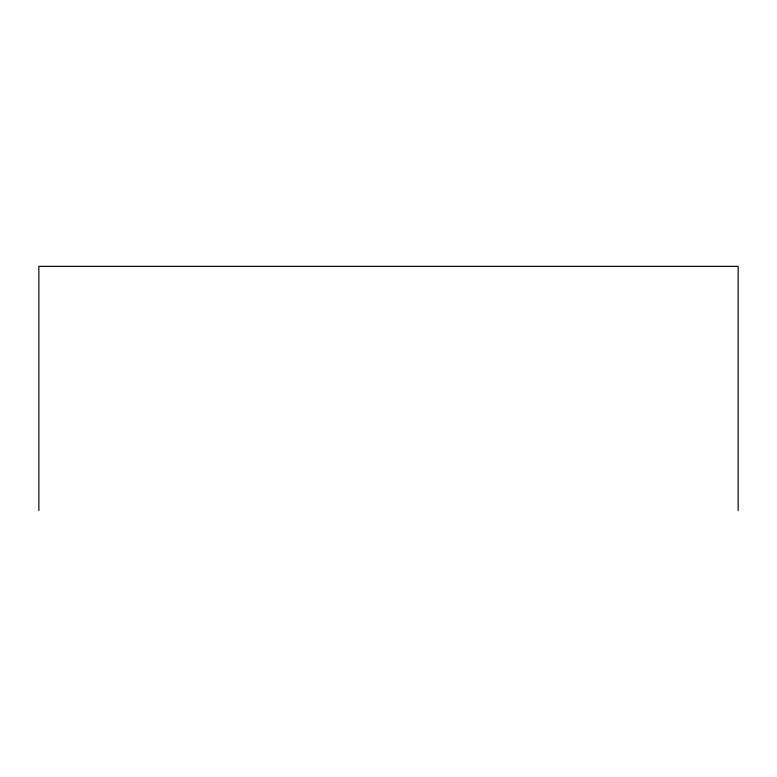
<?xml version="1.0" encoding="UTF-8"?>
<svg xmlns="http://www.w3.org/2000/svg" width="777" height="777" viewBox="0 0 777 777"><rect width="100%" height="100%" fill="white"/><g stroke="black" fill="none" stroke-linecap="round" stroke-linejoin="round"><path stroke-width="1.17" d="M738.15 510.635L738.15 266.365L38.85 266.365L38.85 510.635"/></g></svg>
